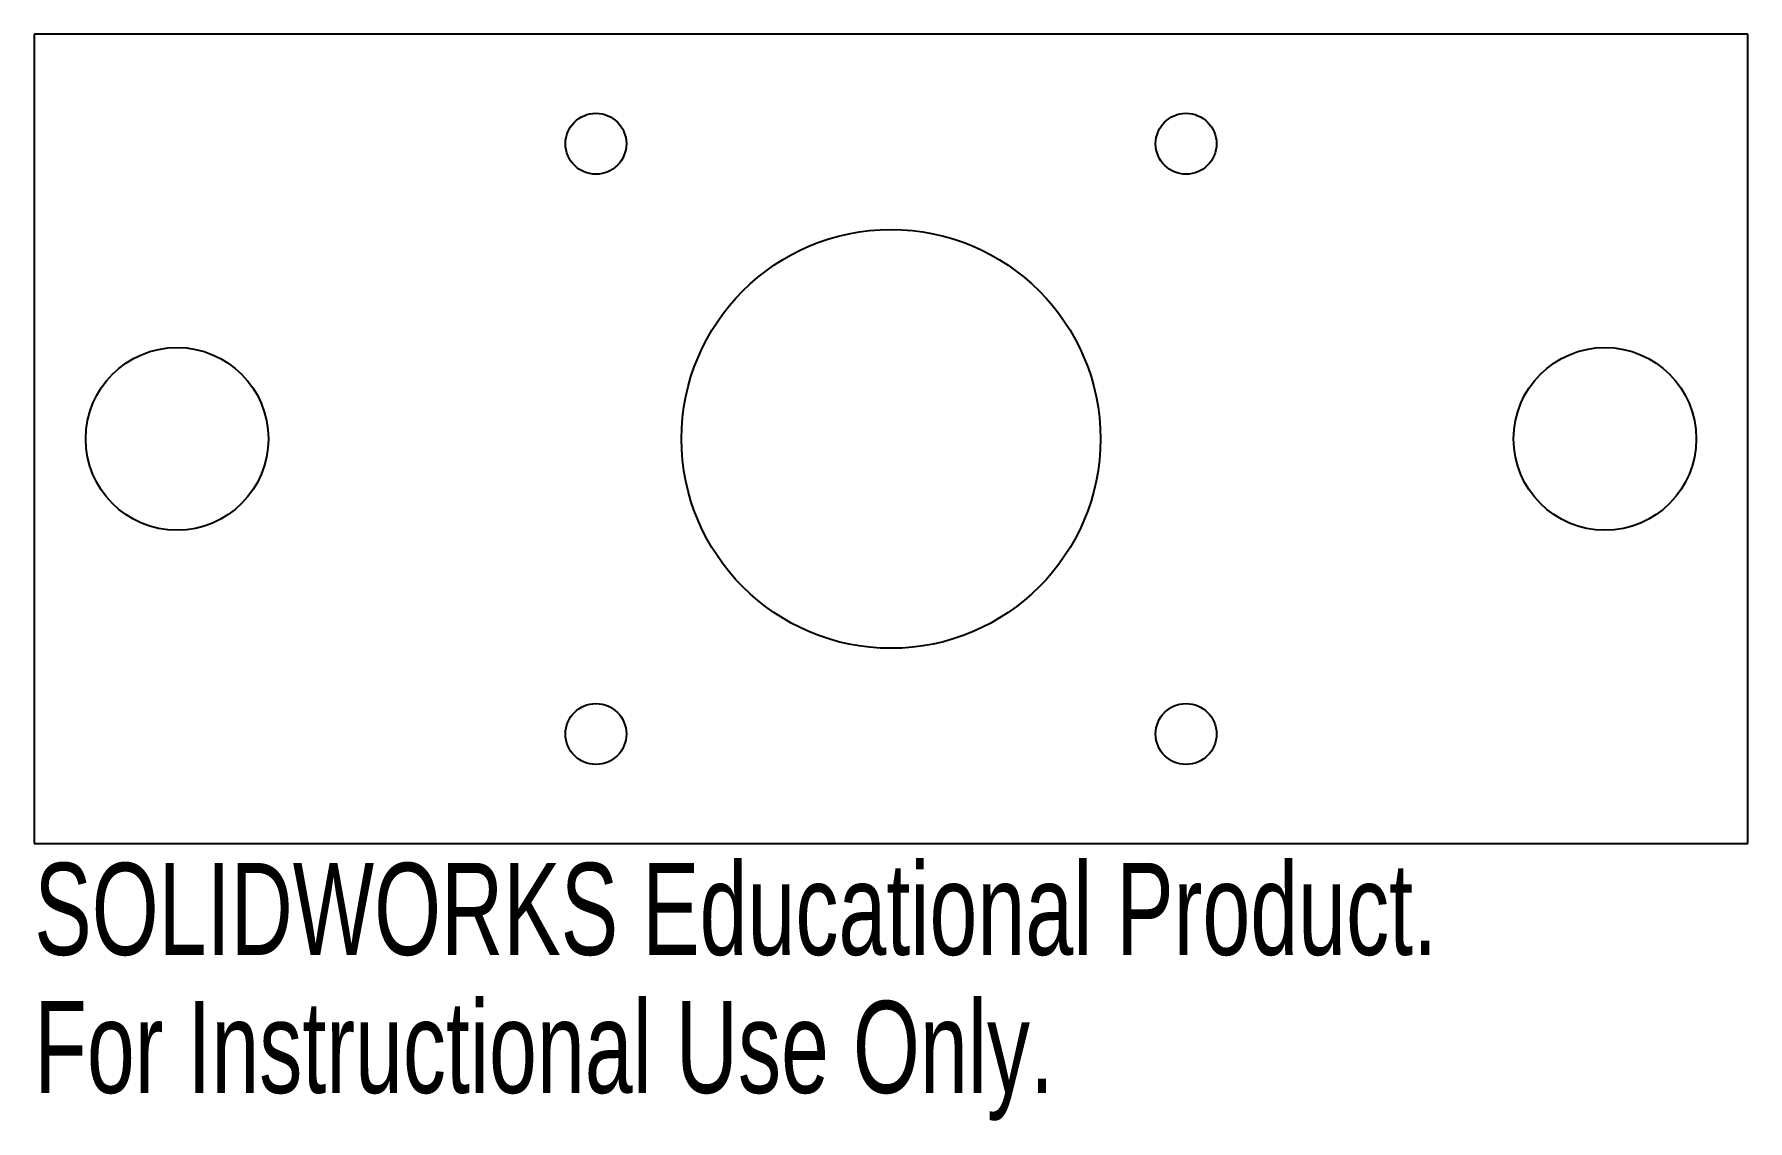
# Model space of a CAD drawing. Header units: millimetres. Extents: x -45 to 45, y -35.8 to 21.2.
import ezdxf

# ---------------------------------------------------------------- set-up
doc = ezdxf.new("R2010")
doc.units = ezdxf.units.MM
doc.styles.add('SLDTEXTSTYLE0', font='TXT', dxfattribs={"width": 0.7})

msp = doc.modelspace()

# ---------------------------------------------------------------- linework, layer by layer
at = {"color": 7, "linetype": 'Continuous', "lineweight": 25}
for p, q in [((-45, 21.25), (-45, -21.25)), ((45, 21.25), (-45, 21.25)), ((45, -21.25), (45, 21.25)), ((-45, -21.25), (45, -21.25))]:
    msp.add_line(p, q, dxfattribs=at)
for centre, radius in [((-15.5, 15.5), 1.6), ((15.5, 15.5), 1.6), ((0, 0), 11), ((-37.5, 0), 4.798), ((37.5, 0), 4.798), ((-15.5, -15.5), 1.6), ((15.5, -15.5), 1.6)]:
    msp.add_circle(centre, radius, dxfattribs=at)

# ---------------------------------------------------------------- texts
at = {"color": 7, "linetype": 'Continuous', "char_height": 4.83362, "attachment_point": 1, "style": 'SLDTEXTSTYLE0'}
for s, insert in [('SOLIDWORKS Educational Product.', (-45, -22.27)), ('For Instructional Use Only.', (-45, -29.52))]:
    msp.add_mtext(s, dxfattribs=dict(at, insert=insert))

doc.saveas('drawing.dxf')
